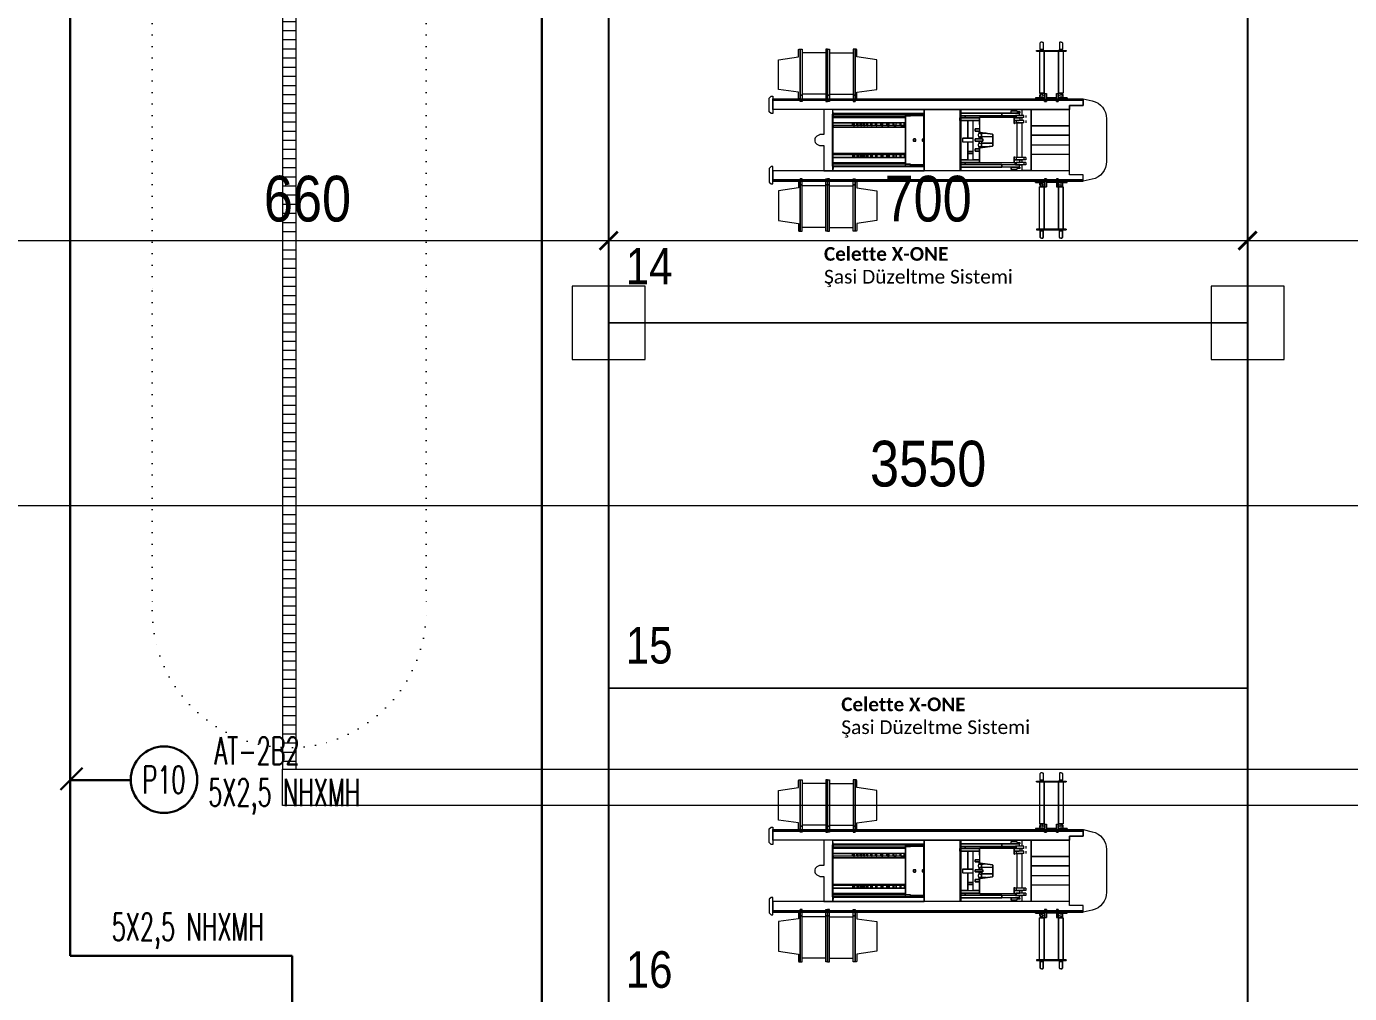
# Model space of a CAD drawing. Header units: metres. Extents: x -13194 to 152406, y -14653 to 29421.
# Drawn here: x 1662 to 3112, y 106 to 1164 of the extents above; entities that cross this region are included whole.
import ezdxf
from ezdxf.enums import TextEntityAlignment as Align

# ---------------------------------------------------------------- set-up
doc = ezdxf.new("R2010")
doc.units = ezdxf.units.M
doc.header["$LTSCALE"] = 100
doc.header["$MEASUREMENT"] = 0
doc.linetypes.add('DOT2', pattern=[0.125, 0, -0.125])
doc.linetypes.add('HIDDEN', pattern=[0.375, 0.25, -0.125])
doc.layers.get('0').update_dxf_attribs({"color": 9, "lineweight": 9})
for name, color, linetype, lineweight in [('01', 9, 'Continuous', 9), ('06D', 9, 'Continuous', 9), ('21', 9, 'Continuous', 9), ('25', 9, 'Continuous', 9), ('32-ekipman', 9, 'Continuous', 9), ('E-KABLO', 7, 'Continuous', 30), ('E-LINYE', 7, 'Continuous', 30), ('E-YAZI', 7, 'Continuous', 30)]:
    doc.layers.add(name, color=color, linetype=linetype, lineweight=lineweight)
doc.styles.add('E-YAZI', font='txttw.shx')
doc.styles.add('MuuM_TEXT-STANDART', font='ARIALN.TTF')
doc.styles.get("Standard").update_dxf_attribs({"font": 'ARIALN.TTF'})
doc.dimstyles.new('MuuM_DIM200', dxfattribs={"dimscale": 20, "dimtxt": 2, "dimasz": 1, "dimexe": 1, "dimexo": 1, "dimgap": 1, "dimtad": 1, "dimdec": 1, "dimrnd": 0.5, "dimdsep": 46, "dimtxsty": 'MuuM_TEXT-STANDART', "dimblk": 'ARCHTICK', "dimcen": 0, "dimdle": 0.15, "dimclrd": 256, "dimclre": 256, "dimclrt": 256, "dimadec": 0, "dimazin": 0, "dimtfac": 5, "dimtdec": 1, "dimtix": 1, "dimtmove": 2, "dimatfit": 3, "dimldrblk": 'DOT', "dimfxl": 3, "dimfxlon": 1, "dimtolj": 1, "dimlwd": -1, "dimlwe": -1, "dimarcsym": 0})

# ---------------------------------------------------------------- blocks, each defined once
blk = doc.blocks.new('p-kolon_80x80')
blk.add_lwpolyline([(-40, -40), (40, -40), (40, 40), (-40, 40)], close=True)
blk = doc.blocks.new('2.bod.sitatik')
at = {"layer": '01'}
for p in [(2300, -7790), (3000, -7790)]:
    blk.add_blockref('p-kolon_80x80', p, dxfattribs=at)
blk = doc.blocks.new('p-işyeri')
at = {"color": 0, "const_width": 2}
blk.add_lwpolyline([(200, 0), (200, 700), (-200, 700), (-200, 0)], close=True, dxfattribs=at)
blk = doc.blocks.new('p-ızgara')
at = {"layer": '06D'}
h = blk.add_hatch(dxfattribs=at)
h.set_pattern_fill('_USER', color=252, scale=10, angle=180, style=0, pattern_type=0)
h.set_pattern_definition([(180, (-7e-12, -8630), (-1e-15, -10), [])])
h.paths.add_polyline_path([(1942.5, -4975), (1942.5, -8278.5), (1957.5, -8278.5), (1957.5, -4975)])
blk.add_lwpolyline([(1942.5, -4975), (1942.5, -8278.5), (1957.5, -8278.5), (1957.5, -4975)], close=True, dxfattribs=at)
blk = doc.blocks.new('A$C599603B5')
at = {"linetype": 'Continuous'}
for p, q in [((1.409, 2.998), (1.409, 3.655)), ((0.079, 3.371), (0.079, 3.336)), ((0.583, 3.356), (0.079, 3.356)), ((0.079, 3.356), (0.651, 3.356)), ((0.079, 3.356), (0.079, 3.336)), ((0.079, 3.356), (0.079, 3.336)), ((0.079, 3.356), (0.583, 3.356)), ((0.079, 3.336), (0.651, 3.336)), ((0.079, 3.336), (0.583, 3.336)), ((0.119, 3.077), (0.119, 3.336)), ((0.119, 3.336), (0.572, 3.336)), ((0.119, 3.077), (0.119, 3.336)), ((0.572, 3.077), (0.572, 3.336)), ((0.572, 3.077), (0.572, 3.336)), ((0.583, 3.336), (0.583, 3.356)), ((0.583, 3.336), (0.583, 3.356)), ((0.583, 3.356), (0.583, 3.336)), ((0.651, 3.356), (0.583, 3.356)), ((0.583, 3.336), (0.651, 3.336)), ((0.638, 3.076), (0.638, 3.336)), ((0.651, 3.336), (0.651, 3.356)), ((0.651, 3.336), (0.651, 3.356)), ((2.069, 3.356), (1.497, 3.356)), ((1.497, 3.336), (1.497, 3.356)), ((1.497, 3.336), (1.497, 3.356)), ((1.497, 3.356), (1.565, 3.356)), ((2.069, 3.336), (1.497, 3.336)), ((1.565, 3.336), (1.497, 3.336)), ((1.51, 3.076), (1.51, 3.336)), ((1.565, 3.356), (2.069, 3.356)), ((1.565, 3.336), (1.565, 3.356)), ((1.565, 3.336), (1.565, 3.356)), ((1.565, 3.356), (1.565, 3.336)), ((2.069, 3.356), (1.565, 3.356)), ((2.069, 3.336), (1.565, 3.336)), ((1.576, 3.077), (1.576, 3.336)), ((2.029, 3.336), (1.576, 3.336)), ((1.576, 3.077), (1.576, 3.336)), ((2.029, 3.077), (2.029, 3.336)), ((2.029, 3.077), (2.029, 3.336)), ((2.069, 3.371), (2.069, 3.336)), ((2.069, 3.356), (2.069, 3.336)), ((2.069, 3.356), (2.069, 3.336)), ((0.079, 3.076), (0.651, 3.076)), ((0.079, 3.056), (0.079, 3.076)), ((0.079, 3.056), (0.079, 3.076)), ((0.079, 3.076), (0.583, 3.076)), ((0.079, 3.056), (0.651, 3.056)), ((0.079, 3.056), (0.079, 3.036)), ((0.079, 3.056), (0.079, 3.036)), ((0.583, 3.056), (0.079, 3.056)), ((0.079, 3.056), (0.651, 3.056)), ((0.583, 3.056), (0.079, 3.056)), ((0.119, 3.077), (0.572, 3.077)), ((0.583, 3.076), (0.583, 3.056)), ((0.583, 3.076), (0.583, 3.056)), ((0.583, 3.056), (0.583, 3.076)), ((0.583, 3.076), (0.651, 3.076)), ((0.583, 3.036), (0.583, 3.056)), ((0.583, 3.036), (0.583, 3.056)), ((0.583, 3.056), (0.583, 3.036)), ((0.651, 3.056), (0.583, 3.056)), ((0.651, 3.056), (0.583, 3.056)), ((0.651, 3.076), (0.651, 3.056)), ((0.651, 3.076), (0.651, 3.056)), ((0.651, 3.036), (0.651, 3.056)), ((0.651, 3.036), (0.651, 3.056)), ((2.069, 3.076), (1.497, 3.076)), ((1.497, 3.076), (1.497, 3.056)), ((1.565, 3.076), (1.497, 3.076)), ((1.497, 3.076), (1.497, 3.056)), ((2.069, 3.056), (1.497, 3.056)), ((1.497, 3.036), (1.497, 3.056)), ((1.497, 3.036), (1.497, 3.056)), ((1.497, 3.056), (1.565, 3.056)), ((2.069, 3.056), (1.497, 3.056)), ((1.497, 3.056), (1.565, 3.056)), ((1.565, 3.076), (1.565, 3.056)), ((2.069, 3.076), (1.565, 3.076)), ((1.565, 3.076), (1.565, 3.056)), ((1.565, 3.056), (1.565, 3.076)), ((1.565, 3.036), (1.565, 3.056)), ((1.565, 3.036), (1.565, 3.056)), ((1.565, 3.056), (2.069, 3.056)), ((1.565, 3.056), (1.565, 3.036)), ((1.565, 3.056), (2.069, 3.056)), ((2.029, 3.077), (1.576, 3.077)), ((2.069, 3.056), (2.069, 3.076)), ((2.069, 3.056), (2.069, 3.076)), ((2.069, 3.056), (2.069, 3.036)), ((2.069, 3.056), (2.069, 3.036)), ((0.079, 3.036), (0.651, 3.036)), ((0.079, 3.036), (0.583, 3.036)), ((0.119, 3.036), (0.572, 3.036)), ((0.119, 3.036), (0.119, 2.777)), ((0.119, 3.036), (0.119, 2.777)), ((0.572, 3.036), (0.572, 2.777)), ((0.572, 3.036), (0.572, 2.777)), ((0.583, 3.036), (0.651, 3.036)), ((0.638, 3.036), (0.638, 2.776)), ((1.359, 3.007), (0.789, 3.007)), ((0.789, 3.006), (0.789, 2.007)), ((0.789, 3.001), (1.359, 3.001)), ((0.789, 2.995), (1.359, 2.995)), ((0.813, 2.995), (0.813, 2.202)), ((0.827, 2.995), (0.827, 2.202)), ((0.884, 2.995), (0.884, 2.772)), ((0.916, 2.772), (0.916, 2.995)), ((0.926, 2.202), (0.926, 2.995)), ((1.216, 2.202), (1.216, 2.995)), ((1.233, 2.772), (1.233, 2.995)), ((1.264, 2.995), (1.264, 2.772)), ((1.321, 2.995), (1.321, 2.202)), ((1.335, 2.995), (1.335, 2.202)), ((1.359, 3.006), (1.359, 2.007)), ((1.409, 2.997), (1.409, 0.405)), ((2.069, 3.036), (1.497, 3.036)), ((1.565, 3.036), (1.497, 3.036)), ((1.51, 3.036), (1.51, 2.776)), ((2.069, 3.036), (1.565, 3.036)), ((2.029, 3.036), (1.576, 3.036)), ((1.576, 3.036), (1.576, 2.777)), ((1.576, 3.036), (1.576, 2.777)), ((2.029, 3.036), (2.029, 2.777)), ((2.029, 3.036), (2.029, 2.777)), ((0.079, 2.742), (0.079, 2.776)), ((0.079, 2.776), (0.651, 2.776)), ((0.079, 2.756), (0.079, 2.776)), ((0.079, 2.756), (0.079, 2.776)), ((0.079, 2.776), (0.583, 2.776)), ((0.583, 2.756), (0.079, 2.756)), ((0.079, 2.756), (0.651, 2.756)), ((0.079, 2.756), (0.583, 2.756)), ((0.119, 2.777), (0.572, 2.777)), ((0.583, 2.776), (0.583, 2.756)), ((0.583, 2.776), (0.583, 2.756)), ((0.583, 2.756), (0.583, 2.776)), ((0.583, 2.776), (0.651, 2.776)), ((0.651, 2.756), (0.583, 2.756)), ((0.651, 2.776), (0.651, 2.756)), ((0.651, 2.776), (0.651, 2.756)), ((0.916, 2.783), (0.884, 2.783)), ((0.884, 2.772), (0.916, 2.772)), ((0.884, 2.761), (0.884, 2.73)), ((0.916, 2.761), (0.884, 2.761)), ((0.916, 2.737), (0.916, 2.761)), ((1.233, 2.783), (1.264, 2.783)), ((1.264, 2.772), (1.233, 2.772)), ((1.233, 2.737), (1.233, 2.761)), ((1.233, 2.761), (1.264, 2.761)), ((1.264, 2.761), (1.264, 2.73)), ((2.069, 2.776), (1.497, 2.776)), ((1.497, 2.776), (1.497, 2.756)), ((1.565, 2.776), (1.497, 2.776)), ((1.497, 2.776), (1.497, 2.756)), ((2.069, 2.756), (1.497, 2.756)), ((1.497, 2.756), (1.565, 2.756)), ((1.565, 2.776), (1.565, 2.756)), ((2.069, 2.776), (1.565, 2.776)), ((1.565, 2.776), (1.565, 2.756)), ((1.565, 2.756), (1.565, 2.776)), ((1.565, 2.756), (2.069, 2.756)), ((2.069, 2.756), (1.565, 2.756)), ((2.029, 2.777), (1.576, 2.777)), ((2.069, 2.742), (2.069, 2.776)), ((2.069, 2.756), (2.069, 2.776)), ((2.069, 2.756), (2.069, 2.776)), ((0.916, 2.737), (0.884, 2.737)), ((0.884, 2.73), (0.907, 2.73)), ((0.884, 2.723), (0.884, 2.692)), ((0.916, 2.723), (0.884, 2.723)), ((0.916, 2.699), (0.884, 2.699)), ((0.884, 2.692), (0.907, 2.692)), ((0.884, 2.685), (0.884, 2.659)), ((0.916, 2.685), (0.884, 2.685)), ((0.916, 2.667), (0.884, 2.667)), ((0.884, 2.659), (0.907, 2.659)), ((0.884, 2.652), (0.884, 2.621)), ((0.916, 2.652), (0.884, 2.652)), ((0.916, 2.629), (0.884, 2.629)), ((0.884, 2.621), (0.907, 2.621)), ((0.884, 2.614), (0.884, 2.577)), ((0.916, 2.614), (0.884, 2.614)), ((0.907, 2.73), (0.907, 2.737)), ((0.907, 2.692), (0.907, 2.699)), ((0.907, 2.659), (0.907, 2.667)), ((0.907, 2.621), (0.907, 2.629)), ((0.916, 2.699), (0.916, 2.723)), ((0.916, 2.667), (0.916, 2.685)), ((0.916, 2.629), (0.916, 2.652)), ((0.916, 2.584), (0.916, 2.614)), ((1.233, 2.737), (1.264, 2.737)), ((1.233, 2.699), (1.233, 2.723)), ((1.233, 2.723), (1.264, 2.723)), ((1.233, 2.699), (1.264, 2.699)), ((1.233, 2.667), (1.233, 2.685)), ((1.233, 2.685), (1.264, 2.685)), ((1.233, 2.667), (1.264, 2.667)), ((1.233, 2.629), (1.233, 2.652)), ((1.233, 2.652), (1.264, 2.652)), ((1.233, 2.629), (1.264, 2.629)), ((1.233, 2.584), (1.233, 2.614)), ((1.233, 2.614), (1.264, 2.614)), ((1.242, 2.73), (1.242, 2.737)), ((1.264, 2.73), (1.242, 2.73)), ((1.242, 2.692), (1.242, 2.699)), ((1.264, 2.692), (1.242, 2.692)), ((1.242, 2.659), (1.242, 2.667)), ((1.264, 2.659), (1.242, 2.659)), ((1.242, 2.621), (1.242, 2.629)), ((1.264, 2.621), (1.242, 2.621)), ((1.264, 2.723), (1.264, 2.692)), ((1.264, 2.685), (1.264, 2.659)), ((1.264, 2.652), (1.264, 2.621)), ((1.264, 2.614), (1.264, 2.577)), ((0.916, 2.584), (0.884, 2.584)), ((0.884, 2.577), (0.907, 2.577)), ((0.884, 2.57), (0.884, 2.525)), ((0.916, 2.57), (0.884, 2.57)), ((0.916, 2.533), (0.884, 2.533)), ((0.884, 2.525), (0.907, 2.525)), ((0.884, 2.518), (0.884, 2.467)), ((0.916, 2.518), (0.884, 2.518)), ((0.916, 2.475), (0.884, 2.475)), ((0.884, 2.467), (0.907, 2.467)), ((0.907, 2.577), (0.907, 2.584)), ((0.907, 2.525), (0.907, 2.533)), ((0.907, 2.467), (0.907, 2.475)), ((0.916, 2.533), (0.916, 2.57)), ((0.916, 2.475), (0.916, 2.518)), ((1.233, 2.584), (1.264, 2.584)), ((1.233, 2.533), (1.233, 2.57)), ((1.233, 2.57), (1.264, 2.57)), ((1.233, 2.533), (1.264, 2.533)), ((1.233, 2.475), (1.233, 2.518)), ((1.233, 2.518), (1.264, 2.518)), ((1.233, 2.475), (1.264, 2.475)), ((1.242, 2.577), (1.242, 2.584)), ((1.264, 2.577), (1.242, 2.577)), ((1.242, 2.525), (1.242, 2.533)), ((1.264, 2.525), (1.242, 2.525)), ((1.242, 2.467), (1.242, 2.475)), ((1.264, 2.467), (1.242, 2.467)), ((1.264, 2.57), (1.264, 2.525)), ((1.264, 2.518), (1.264, 2.467)), ((0.884, 2.45), (0.884, 2.399)), ((0.916, 2.45), (0.884, 2.45)), ((0.916, 2.407), (0.884, 2.407)), ((0.884, 2.399), (0.907, 2.399)), ((0.884, 2.382), (0.884, 2.331)), ((0.916, 2.382), (0.884, 2.382)), ((0.916, 2.339), (0.884, 2.339)), ((0.884, 2.331), (0.907, 2.331)), ((0.907, 2.399), (0.907, 2.407)), ((0.907, 2.331), (0.907, 2.339)), ((0.916, 2.407), (0.916, 2.45)), ((0.916, 2.339), (0.916, 2.382)), ((1.233, 2.407), (1.233, 2.45)), ((1.233, 2.45), (1.264, 2.45)), ((1.233, 2.407), (1.264, 2.407)), ((1.233, 2.339), (1.233, 2.382)), ((1.233, 2.382), (1.264, 2.382)), ((1.233, 2.339), (1.264, 2.339)), ((1.242, 2.399), (1.242, 2.407)), ((1.264, 2.399), (1.242, 2.399)), ((1.242, 2.331), (1.242, 2.339)), ((1.264, 2.331), (1.242, 2.331)), ((1.264, 2.45), (1.264, 2.399)), ((1.264, 2.382), (1.264, 2.331)), ((0.809, 2.206), (0.789, 2.206)), ((0.809, 2.157), (0.809, 2.206)), ((1.338, 2.202), (0.81, 2.202)), ((0.81, 2.15), (0.81, 2.202)), ((0.884, 2.304), (0.884, 2.253)), ((0.916, 2.304), (0.884, 2.304)), ((0.916, 2.261), (0.884, 2.261)), ((0.884, 2.253), (0.907, 2.253)), ((0.884, 2.216), (0.884, 2.202)), ((0.916, 2.216), (0.884, 2.216)), ((0.907, 2.253), (0.907, 2.261)), ((0.916, 2.261), (0.916, 2.304)), ((0.916, 2.202), (0.916, 2.216)), ((1.233, 2.261), (1.233, 2.304)), ((1.233, 2.304), (1.264, 2.304)), ((1.233, 2.261), (1.264, 2.261)), ((1.233, 2.202), (1.233, 2.216)), ((1.233, 2.216), (1.264, 2.216)), ((1.242, 2.253), (1.242, 2.261)), ((1.264, 2.253), (1.242, 2.253)), ((1.264, 2.304), (1.264, 2.253)), ((1.264, 2.216), (1.264, 2.202)), ((1.338, 2.15), (1.338, 2.202)), ((1.339, 2.157), (1.339, 2.206)), ((1.359, 2.206), (1.339, 2.206)), ((0.805, 2.156), (0.806, 2.156)), ((0.805, 2.007), (0.805, 2.156)), ((0.805, 2.148), (0.806, 2.148)), ((1.061, 2.112), (1.061, 2.096)), ((1.061, 2.104), (1.062, 2.101)), ((1.062, 2.101), (1.064, 2.098)), ((1.084, 2.098), (1.086, 2.101)), ((1.087, 2.112), (1.086, 2.114)), ((1.087, 2.096), (1.087, 2.112)), ((1.343, 2.156), (1.342, 2.156)), ((1.343, 2.148), (1.342, 2.148)), ((1.343, 2.007), (1.343, 2.156)), ((0.739, 1.999), (1.409, 1.999)), ((0.739, 1.999), (1.409, 1.999)), ((1.409, 1.998), (0.739, 1.998)), ((1.061, 2.012), (1.061, 2.007)), ((1.087, 2.012), (1.086, 2.015)), ((1.087, 2.007), (1.087, 2.012)), ((1.409, 1.607), (0.739, 1.607)), ((1.409, 1.598), (0.739, 1.598)), ((0.739, 1.598), (1.409, 1.598)), ((0.739, 1.598), (0.779, 1.598)), ((0.779, 0.956), (0.779, 1.607)), ((0.809, 1.607), (0.809, 0.999)), ((0.829, 1.607), (0.829, 1.391)), ((0.859, 1.607), (0.859, 1.391)), ((1.289, 1.607), (1.289, 1.391)), ((1.319, 1.607), (1.319, 1.391)), ((1.339, 0.999), (1.339, 1.607)), ((1.369, 0.956), (1.369, 1.607)), ((1.369, 1.598), (1.409, 1.598)), ((0.809, 1.551), (0.829, 1.551)), ((0.859, 1.521), (1.054, 1.521)), ((0.859, 1.461), (1.289, 1.461)), ((0.926, 1.461), (0.926, 1.521)), ((0.948, 1.521), (0.948, 1.461)), ((1.054, 1.575), (1.054, 1.461)), ((1.088, 1.58), (1.06, 1.58)), ((1.094, 1.575), (1.094, 1.461)), ((1.094, 1.521), (1.289, 1.521)), ((1.319, 1.551), (1.339, 1.551)), ((0.824, 0.999), (0.824, 1.387)), ((0.828, 1.391), (0.829, 1.391)), ((0.981, 1.391), (0.829, 1.391)), ((0.978, 1.438), (0.953, 1.438)), ((0.953, 1.438), (0.953, 1.391)), ((0.978, 1.438), (0.978, 1.391)), ((0.999, 1.397), (0.978, 1.397)), ((0.978, 1.391), (0.978, 1.397)), ((0.978, 1.394), (0.978, 1.394)), ((1.009, 1.251), (0.991, 1.385)), ((0.999, 1.367), (0.993, 1.367)), ((0.999, 1.367), (0.999, 1.397)), ((1.001, 1.394), (0.999, 1.394)), ((1, 1.384), (1, 1.389)), ((1, 1.32), (1, 1.369)), ((1.04, 1.394), (1.039, 1.394)), ((1.04, 1.397), (1.061, 1.397)), ((1.04, 1.397), (1.04, 1.367)), ((1.04, 1.246), (1.04, 1.369)), ((1.04, 1.367), (1.061, 1.367)), ((1.061, 1.397), (1.061, 1.367)), ((1.062, 1.394), (1.061, 1.394)), ((1.062, 1.369), (1.061, 1.369)), ((1.062, 1.438), (1.062, 1.357)), ((1.062, 1.438), (1.087, 1.438)), ((1.062, 1.357), (1.087, 1.357)), ((1.087, 1.438), (1.087, 1.357)), ((1.108, 1.397), (1.087, 1.397)), ((1.087, 1.367), (1.087, 1.397)), ((1.087, 1.394), (1.087, 1.394)), ((1.087, 1.369), (1.087, 1.369)), ((1.108, 1.367), (1.087, 1.367)), ((1.108, 1.367), (1.108, 1.397)), ((1.11, 1.394), (1.108, 1.394)), ((1.109, 1.384), (1.109, 1.389)), ((1.109, 1.246), (1.109, 1.369)), ((1.158, 1.385), (1.139, 1.251)), ((1.149, 1.394), (1.148, 1.394)), ((1.149, 1.397), (1.17, 1.397)), ((1.149, 1.397), (1.149, 1.367)), ((1.149, 1.32), (1.149, 1.369)), ((1.149, 1.367), (1.155, 1.367)), ((1.319, 1.391), (1.168, 1.391)), ((1.17, 1.397), (1.17, 1.391)), ((1.171, 1.394), (1.17, 1.394)), ((1.171, 1.438), (1.196, 1.438)), ((1.171, 1.438), (1.171, 1.391)), ((1.196, 1.438), (1.196, 1.391)), ((1.324, 0.999), (1.324, 1.387)), ((1.129, 1.246), (1.019, 1.246)), ((0.778, 1.044), (0.753, 1.044)), ((0.753, 0.985), (0.753, 1.044)), ((0.778, 0.952), (0.778, 1.044)), ((0.809, 1.147), (0.779, 1.147)), ((1.339, 1.147), (1.369, 1.147)), ((1.37, 1.044), (1.395, 1.044)), ((1.37, 0.952), (1.37, 1.044)), ((1.395, 0.985), (1.395, 1.044)), ((0.803, 0.928), (0.74, 0.928)), ((0.74, 0.828), (0.74, 0.928)), ((0.803, 0.928), (0.74, 0.928)), ((0.803, 0.886), (0.803, 0.99)), ((0.828, 0.99), (0.803, 0.99)), ((0.828, 0.99), (0.803, 0.99)), ((0.803, 0.99), (0.803, 0.928)), ((0.828, 0.908), (0.803, 0.908)), ((0.828, 0.886), (0.803, 0.886)), ((0.828, 0.886), (0.828, 0.99)), ((0.828, 0.928), (0.828, 0.99)), ((0.86, 0.928), (0.828, 0.928)), ((0.86, 0.928), (0.828, 0.928)), ((0.829, 1.012), (0.889, 1.012)), ((0.829, 1.012), (0.829, 0.956)), ((0.859, 1.012), (0.859, 0.956)), ((0.885, 0.99), (0.86, 0.99)), ((0.86, 0.886), (0.86, 0.99)), ((0.885, 0.99), (0.86, 0.99)), ((0.86, 0.99), (0.86, 0.928)), ((0.885, 0.908), (0.86, 0.908)), ((0.885, 0.886), (0.86, 0.886)), ((0.885, 0.886), (0.885, 0.99)), ((0.885, 0.928), (0.885, 0.99)), ((1.263, 0.928), (0.885, 0.928)), ((1.263, 0.928), (0.885, 0.928)), ((0.892, 1.01), (0.891, 1.009)), ((0.892, 1.01), (0.892, 1.01)), ((1.257, 1.009), (1.256, 1.01)), ((1.256, 1.01), (1.256, 1.01)), ((1.259, 1.012), (1.319, 1.012)), ((1.288, 0.99), (1.263, 0.99)), ((1.263, 0.908), (1.263, 0.99)), ((1.288, 0.99), (1.263, 0.99)), ((1.263, 0.99), (1.263, 0.928)), ((1.263, 0.908), (1.288, 0.908)), ((1.288, 0.886), (1.263, 0.886)), ((1.288, 0.908), (1.288, 0.99)), ((1.288, 0.928), (1.288, 0.99)), ((1.32, 0.928), (1.288, 0.928)), ((1.32, 0.928), (1.288, 0.928)), ((1.289, 1.011), (1.289, 0.956)), ((1.32, 1.012), (1.319, 1.012)), ((1.319, 1.011), (1.319, 0.956)), ((1.345, 0.99), (1.32, 0.99)), ((1.32, 0.908), (1.32, 0.99)), ((1.345, 0.99), (1.32, 0.99)), ((1.32, 0.99), (1.32, 0.928)), ((1.32, 0.908), (1.345, 0.908)), ((1.345, 0.886), (1.32, 0.886)), ((1.345, 0.908), (1.345, 0.99)), ((1.345, 0.928), (1.345, 0.99)), ((1.408, 0.928), (1.345, 0.928)), ((1.408, 0.928), (1.345, 0.928)), ((1.408, 0.828), (1.408, 0.928)), ((0.08, 0.726), (0.007, 0.726)), ((0.007, 0.726), (0.08, 0.726)), ((0.08, 0.694), (0.08, 0.726)), ((0.08, 0.726), (0.08, 0.725)), ((0.08, 0.725), (0.091, 0.725)), ((0.08, 0.725), (0.08, 0.695)), ((0.091, 0.725), (0.08, 0.725)), ((0.08, 0.725), (0.08, 0.695)), ((0.101, 0.768), (0.091, 0.768)), ((0.091, 0.768), (0.091, 0.442)), ((0.101, 0.768), (0.091, 0.768)), ((0.091, 0.768), (0.091, 0.442)), ((0.091, 0.695), (0.091, 0.725)), ((0.101, 0.768), (0.101, 0.442)), ((0.101, 0.442), (0.101, 0.768)), ((0.101, 0.735), (0.561, 0.735)), ((0.101, 0.685), (0.101, 0.735)), ((0.101, 0.735), (0.561, 0.735)), ((0.101, 0.735), (0.561, 0.735)), ((0.101, 0.685), (0.101, 0.735)), ((0.561, 0.71), (0.561, 0.735)), ((0.561, 0.735), (0.561, 0.685)), ((0.561, 0.735), (0.561, 0.685)), ((0.584, 0.731), (0.612, 0.731)), ((0.612, 0.731), (0.584, 0.731)), ((0.612, 0.78), (0.622, 0.78)), ((0.612, 0.78), (0.612, 0.68)), ((0.612, 0.68), (0.612, 0.78)), ((0.612, 0.78), (0.622, 0.78)), ((0.612, 0.68), (0.612, 0.731)), ((0.622, 0.68), (0.622, 0.78)), ((0.622, 0.78), (0.622, 0.68)), ((1.408, 0.828), (0.74, 0.828)), ((0.74, 0.828), (0.918, 0.827)), ((0.918, 0.827), (1.018, 0.827)), ((0.918, 0.405), (0.918, 0.827)), ((0.918, 0.405), (0.918, 0.827)), ((1.018, 0.405), (1.018, 0.827)), ((1.018, 0.405), (1.018, 0.827)), ((1.018, 0.827), (1.13, 0.827)), ((1.13, 0.827), (1.23, 0.827)), ((1.13, 0.827), (1.13, 0.405)), ((1.13, 0.405), (1.13, 0.827)), ((1.23, 0.405), (1.23, 0.828)), ((1.23, 0.828), (1.408, 0.828)), ((1.23, 0.827), (1.23, 0.405)), ((1.536, 0.78), (1.526, 0.78)), ((1.526, 0.68), (1.526, 0.78)), ((1.536, 0.78), (1.536, 0.68)), ((1.564, 0.731), (1.536, 0.731)), ((2.047, 0.735), (1.587, 0.735)), ((1.587, 0.71), (1.587, 0.735)), ((2.047, 0.768), (2.057, 0.768)), ((2.047, 0.768), (2.047, 0.442)), ((2.057, 0.768), (2.057, 0.442)), ((2.068, 0.725), (2.057, 0.725)), ((0, 0.713), (0.002, 0.722)), ((0, 0.713), (0.002, 0.722)), ((0, 0.707), (0.002, 0.698)), ((0.002, 0.698), (0, 0.707)), ((0.007, 0.694), (0.08, 0.694)), ((0.08, 0.694), (0.007, 0.694)), ((0.08, 0.695), (0.091, 0.695)), ((0.08, 0.695), (0.08, 0.694)), ((0.08, 0.695), (0.091, 0.695)), ((0.101, 0.685), (0.561, 0.685)), ((0.561, 0.685), (0.101, 0.685)), ((0.561, 0.685), (0.101, 0.685)), ((0.561, 0.68), (0.561, 0.708)), ((0.561, 0.708), (0.561, 0.68)), ((0.561, 0.68), (0.561, 0.68)), ((0.561, 0.68), (0.562, 0.68)), ((0.561, 0.68), (0.612, 0.68)), ((0.652, 0.68), (0.562, 0.68)), ((0.562, 0.68), (0.562, 0.66)), ((0.652, 0.68), (0.562, 0.68)), ((0.562, 0.68), (0.562, 0.66)), ((0.652, 0.66), (0.562, 0.66)), ((0.562, 0.66), (0.652, 0.66)), ((0.622, 0.68), (0.612, 0.68)), ((0.612, 0.55), (0.612, 0.66)), ((0.612, 0.55), (0.612, 0.66)), ((0.612, 0.66), (0.622, 0.66)), ((0.622, 0.55), (0.622, 0.66)), ((0.622, 0.66), (0.622, 0.55)), ((0.622, 0.66), (0.622, 0.55)), ((0.652, 0.68), (0.652, 0.66)), ((0.652, 0.66), (0.652, 0.68)), ((1.496, 0.68), (1.586, 0.68)), ((1.496, 0.68), (1.496, 0.66)), ((1.496, 0.66), (1.586, 0.66)), ((1.526, 0.55), (1.526, 0.66)), ((1.526, 0.66), (1.526, 0.55)), ((1.536, 0.55), (1.536, 0.66)), ((1.586, 0.68), (1.586, 0.66)), ((1.587, 0.68), (1.586, 0.68)), ((1.587, 0.68), (1.587, 0.708)), ((2.047, 0.685), (1.587, 0.685)), ((1.587, 0.68), (1.587, 0.68)), ((2.068, 0.695), (2.057, 0.695)), ((2.148, 0.713), (2.146, 0.722)), ((2.148, 0.707), (2.146, 0.698)), ((0, 0.503), (0.002, 0.512)), ((0, 0.503), (0.002, 0.512)), ((0, 0.497), (0.002, 0.488)), ((0.002, 0.488), (0, 0.497)), ((0.007, 0.516), (0.08, 0.516)), ((0.007, 0.516), (0.08, 0.516)), ((0.007, 0.484), (0.08, 0.484)), ((0.08, 0.484), (0.007, 0.484)), ((0.08, 0.484), (0.08, 0.516)), ((0.08, 0.516), (0.08, 0.515)), ((0.08, 0.515), (0.091, 0.515)), ((0.08, 0.515), (0.08, 0.485)), ((0.091, 0.515), (0.08, 0.515)), ((0.08, 0.515), (0.08, 0.485)), ((0.08, 0.485), (0.091, 0.485)), ((0.08, 0.485), (0.08, 0.484)), ((0.08, 0.485), (0.091, 0.485)), ((0.091, 0.485), (0.091, 0.515)), ((0.101, 0.442), (0.091, 0.442)), ((0.091, 0.442), (0.101, 0.442)), ((0.101, 0.525), (0.561, 0.525)), ((0.561, 0.525), (0.101, 0.525)), ((0.101, 0.525), (0.101, 0.475)), ((0.101, 0.525), (0.561, 0.525)), ((0.101, 0.475), (0.101, 0.525)), ((0.101, 0.475), (0.561, 0.475)), ((0.101, 0.475), (0.561, 0.475)), ((0.561, 0.475), (0.101, 0.475)), ((0.561, 0.53), (0.561, 0.502)), ((0.561, 0.53), (0.562, 0.53)), ((0.612, 0.53), (0.561, 0.53)), ((0.561, 0.53), (0.561, 0.502)), ((0.561, 0.475), (0.561, 0.525)), ((0.561, 0.525), (0.561, 0.475)), ((0.561, 0.475), (0.561, 0.5)), ((0.652, 0.55), (0.562, 0.55)), ((0.562, 0.55), (0.562, 0.53)), ((0.652, 0.55), (0.562, 0.55)), ((0.562, 0.55), (0.562, 0.53)), ((0.652, 0.53), (0.562, 0.53)), ((0.562, 0.53), (0.652, 0.53)), ((0.584, 0.479), (0.612, 0.479)), ((0.584, 0.479), (0.612, 0.479)), ((0.622, 0.55), (0.612, 0.55)), ((0.612, 0.43), (0.612, 0.53)), ((0.622, 0.53), (0.612, 0.53)), ((0.612, 0.53), (0.612, 0.43)), ((0.612, 0.479), (0.612, 0.53)), ((0.652, 0.55), (0.622, 0.55)), ((0.622, 0.43), (0.622, 0.53)), ((0.622, 0.43), (0.622, 0.53)), ((0.652, 0.55), (0.652, 0.53)), ((0.652, 0.53), (0.652, 0.55)), ((1.496, 0.55), (1.586, 0.55)), ((1.496, 0.55), (1.496, 0.53)), ((1.496, 0.55), (1.526, 0.55)), ((1.496, 0.53), (1.586, 0.53)), ((1.526, 0.43), (1.526, 0.53)), ((1.536, 0.43), (1.536, 0.53)), ((1.564, 0.479), (1.536, 0.479)), ((1.586, 0.55), (1.586, 0.53)), ((1.587, 0.53), (1.586, 0.53)), ((1.587, 0.53), (1.587, 0.502)), ((2.047, 0.525), (1.587, 0.525)), ((1.587, 0.475), (1.587, 0.5)), ((2.047, 0.475), (1.587, 0.475)), ((2.047, 0.442), (2.057, 0.442)), ((2.068, 0.515), (2.057, 0.515)), ((2.068, 0.485), (2.057, 0.485)), ((2.141, 0.516), (2.068, 0.516)), ((2.148, 0.503), (2.146, 0.512)), ((2.148, 0.497), (2.146, 0.488)), ((0.612, 0.43), (0.622, 0.43)), ((0.612, 0.43), (0.622, 0.43)), ((1.536, 0.43), (1.526, 0.43))]:
    blk.add_line(p, q, dxfattribs=at)
for points in [[(0.594, 3.655), (0.784, 3.655), (0.784, 3.675), (0.764, 3.695), (0.614, 3.695), (0.594, 3.675)], [(0.623, 3.655), (0.623, 0.255), (0.638, 0.255), (0.638, 3.655)], [(0.638, 3.655), (0.638, 0.255), (0.693, 0.255), (0.693, 0.405), (0.739, 0.405), (0.739, 3.655)], [(1.554, 3.655), (1.364, 3.655), (1.364, 3.675), (1.384, 3.695), (1.534, 3.695), (1.554, 3.675)], [(1.51, 3.655), (1.51, 0.255), (1.455, 0.255), (1.455, 0.405), (1.409, 0.405), (1.409, 3.655)], [(0.781, 2.997), (0.739, 2.998), (0.739, 1.999), (0.781, 1.999)], [(0.789, 2.007), (0.789, 2.995), (0.813, 2.995), (0.81, 2.202), (0.809, 2.157), (0.805, 2.156), (0.805, 2.007)], [(0.827, 2.202), (0.813, 2.202), (0.813, 2.995), (0.827, 2.995)], [(0.884, 2.202), (0.827, 2.202), (0.827, 2.995), (0.884, 2.995)], [(0.884, 2.995), (0.916, 2.995), (0.916, 2.783), (0.884, 2.783)], [(0.926, 2.202), (0.916, 2.202), (0.916, 2.995), (0.926, 2.995)], [(1.216, 2.202), (1.233, 2.202), (1.233, 2.995), (1.216, 2.995)], [(1.233, 2.995), (1.264, 2.995), (1.264, 2.783), (1.233, 2.783)], [(1.321, 2.202), (1.264, 2.202), (1.264, 2.995), (1.321, 2.995)], [(1.321, 2.202), (1.335, 2.202), (1.335, 2.995), (1.321, 2.995)], [(1.359, 2.007), (1.359, 2.995), (1.335, 2.995), (1.335, 2.202), (1.339, 2.202), (1.339, 2.157), (1.343, 2.156), (1.343, 2.007)], [(1.367, 2.997), (1.409, 2.998), (1.409, 1.999), (1.367, 1.999)], [(0.884, 2.772), (0.916, 2.772), (0.916, 2.783), (0.884, 2.783)], [(0.916, 2.761), (0.884, 2.761), (0.884, 2.771), (0.916, 2.771)], [(0.884, 2.761), (0.916, 2.761), (0.916, 2.737), (0.884, 2.737)], [(1.264, 2.772), (1.233, 2.772), (1.233, 2.783), (1.264, 2.783)], [(1.233, 2.761), (1.264, 2.761), (1.264, 2.771), (1.233, 2.771)], [(1.233, 2.761), (1.264, 2.761), (1.264, 2.737), (1.233, 2.737)], [(0.884, 2.73), (0.907, 2.73), (0.907, 2.737), (0.884, 2.737)], [(0.916, 2.723), (0.884, 2.723), (0.884, 2.73), (0.916, 2.73)], [(0.884, 2.723), (0.916, 2.723), (0.916, 2.699), (0.884, 2.699)], [(0.907, 2.692), (0.884, 2.692), (0.884, 2.699), (0.907, 2.699)], [(0.916, 2.685), (0.884, 2.685), (0.884, 2.692), (0.916, 2.692)], [(0.884, 2.685), (0.916, 2.685), (0.916, 2.667), (0.884, 2.667)], [(0.907, 2.659), (0.884, 2.659), (0.884, 2.667), (0.907, 2.667)], [(0.916, 2.652), (0.884, 2.652), (0.884, 2.659), (0.916, 2.659)], [(0.884, 2.652), (0.916, 2.652), (0.916, 2.629), (0.884, 2.629)], [(0.907, 2.621), (0.884, 2.621), (0.884, 2.629), (0.907, 2.629)], [(0.916, 2.614), (0.884, 2.614), (0.884, 2.621), (0.916, 2.621)], [(0.884, 2.614), (0.916, 2.614), (0.916, 2.584), (0.884, 2.584)], [(1.233, 2.723), (1.264, 2.723), (1.264, 2.73), (1.233, 2.73)], [(1.233, 2.723), (1.264, 2.723), (1.264, 2.699), (1.233, 2.699)], [(1.233, 2.685), (1.264, 2.685), (1.264, 2.692), (1.233, 2.692)], [(1.233, 2.685), (1.264, 2.685), (1.264, 2.667), (1.233, 2.667)], [(1.233, 2.652), (1.264, 2.652), (1.264, 2.659), (1.233, 2.659)], [(1.233, 2.652), (1.264, 2.652), (1.264, 2.629), (1.233, 2.629)], [(1.233, 2.614), (1.264, 2.614), (1.264, 2.621), (1.233, 2.621)], [(1.233, 2.614), (1.264, 2.614), (1.264, 2.584), (1.233, 2.584)], [(1.264, 2.73), (1.242, 2.73), (1.242, 2.737), (1.264, 2.737)], [(1.264, 2.692), (1.242, 2.692), (1.242, 2.699), (1.264, 2.699)], [(1.264, 2.659), (1.242, 2.659), (1.242, 2.667), (1.264, 2.667)], [(1.264, 2.621), (1.242, 2.621), (1.242, 2.629), (1.264, 2.629)], [(0.907, 2.577), (0.884, 2.577), (0.884, 2.584), (0.907, 2.584)], [(0.916, 2.57), (0.884, 2.57), (0.884, 2.577), (0.916, 2.577)], [(0.884, 2.57), (0.916, 2.57), (0.916, 2.533), (0.884, 2.533)], [(0.884, 2.525), (0.907, 2.525), (0.907, 2.533), (0.884, 2.533)], [(0.916, 2.518), (0.884, 2.518), (0.884, 2.525), (0.916, 2.525)], [(0.884, 2.518), (0.916, 2.518), (0.916, 2.475), (0.884, 2.475)], [(0.884, 2.467), (0.907, 2.467), (0.907, 2.475), (0.884, 2.475)], [(0.916, 2.45), (0.884, 2.45), (0.884, 2.467), (0.916, 2.467)], [(1.233, 2.57), (1.264, 2.57), (1.264, 2.577), (1.233, 2.577)], [(1.233, 2.57), (1.264, 2.57), (1.264, 2.533), (1.233, 2.533)], [(1.233, 2.518), (1.264, 2.518), (1.264, 2.525), (1.233, 2.525)], [(1.233, 2.518), (1.264, 2.518), (1.264, 2.475), (1.233, 2.475)], [(1.233, 2.45), (1.264, 2.45), (1.264, 2.467), (1.233, 2.467)], [(1.264, 2.577), (1.242, 2.577), (1.242, 2.584), (1.264, 2.584)], [(1.264, 2.533), (1.242, 2.533), (1.242, 2.525), (1.264, 2.525)], [(1.264, 2.467), (1.242, 2.467), (1.242, 2.475), (1.264, 2.475)], [(0.884, 2.45), (0.916, 2.45), (0.916, 2.407), (0.884, 2.407)], [(0.907, 2.399), (0.884, 2.399), (0.884, 2.407), (0.907, 2.407)], [(0.916, 2.382), (0.884, 2.382), (0.884, 2.399), (0.916, 2.399)], [(0.884, 2.382), (0.916, 2.382), (0.916, 2.339), (0.884, 2.339)], [(0.907, 2.331), (0.884, 2.331), (0.884, 2.339), (0.907, 2.339)], [(0.916, 2.304), (0.884, 2.304), (0.884, 2.331), (0.916, 2.331)], [(1.233, 2.45), (1.264, 2.45), (1.264, 2.407), (1.233, 2.407)], [(1.233, 2.382), (1.264, 2.382), (1.264, 2.399), (1.233, 2.399)], [(1.233, 2.382), (1.264, 2.382), (1.264, 2.339), (1.233, 2.339)], [(1.233, 2.304), (1.264, 2.304), (1.264, 2.331), (1.233, 2.331)], [(1.242, 2.399), (1.264, 2.399), (1.264, 2.407), (1.242, 2.407)], [(1.264, 2.331), (1.242, 2.331), (1.242, 2.339), (1.264, 2.339)], [(1.343, 2.007), (0.805, 2.007), (0.805, 2.15), (0.81, 2.15), (0.81, 2.202), (1.338, 2.202), (1.339, 2.157), (1.343, 2.148)], [(0.884, 2.304), (0.916, 2.304), (0.916, 2.261), (0.884, 2.261)], [(0.907, 2.253), (0.884, 2.253), (0.884, 2.261), (0.907, 2.261)], [(0.916, 2.216), (0.884, 2.216), (0.884, 2.253), (0.916, 2.253)], [(0.916, 2.216), (0.884, 2.216), (0.884, 2.202), (0.916, 2.202)], [(1.233, 2.304), (1.264, 2.304), (1.264, 2.261), (1.233, 2.261)], [(1.233, 2.216), (1.264, 2.216), (1.264, 2.253), (1.233, 2.253)], [(1.264, 2.216), (1.233, 2.216), (1.233, 2.202), (1.264, 2.202)], [(1.242, 2.253), (1.264, 2.253), (1.264, 2.261), (1.242, 2.261)], [(0.779, 1.147), (0.809, 1.147), (0.809, 1.598), (0.779, 1.598)], [(0.809, 1.598), (0.829, 1.598), (0.829, 1.551), (0.809, 1.551)], [(0.859, 1.391), (0.829, 1.391), (0.829, 1.598), (0.859, 1.598)], [(0.859, 1.521), (0.859, 1.598), (1.289, 1.598), (1.289, 1.521), (1.094, 1.521), (1.094, 1.575), (1.093, 1.578), (1.088, 1.58), (1.06, 1.58), (1.057, 1.579), (1.054, 1.575), (1.054, 1.521)], [(1.319, 1.391), (1.289, 1.391), (1.289, 1.607), (1.319, 1.607)], [(1.339, 1.551), (1.319, 1.551), (1.319, 1.598), (1.339, 1.598)], [(1.339, 1.598), (1.369, 1.598), (1.369, 1.147), (1.339, 1.147)], [(0.829, 1.551), (0.809, 1.551), (0.809, 0.999), (0.824, 0.999), (0.824, 1.387), (0.828, 1.391)], [(1.289, 1.461), (1.289, 1.391), (1.196, 1.391), (1.196, 1.438), (1.171, 1.438), (1.17, 1.397), (1.149, 1.397), (1.143, 1.402), (1.139, 1.405), (1.134, 1.407), (1.124, 1.407), (1.119, 1.405), (1.115, 1.402), (1.108, 1.397), (1.087, 1.397), (1.087, 1.438), (1.062, 1.438), (1.061, 1.397), (1.04, 1.397), (1.037, 1.398), (1.03, 1.405), (1.025, 1.407), (1.02, 1.407), (1.01, 1.405), (1.002, 1.398), (0.999, 1.397), (0.978, 1.397), (0.978, 1.438), (0.953, 1.438), (0.953, 1.391), (0.859, 1.391), (0.859, 1.461)], [(0.926, 1.461), (0.948, 1.461), (0.948, 1.521), (0.926, 1.521)], [(1.094, 1.575), (1.088, 1.58), (1.057, 1.579), (1.054, 1.575), (1.054, 1.461), (1.094, 1.461)], [(1.319, 1.551), (1.339, 1.551), (1.339, 0.999), (1.324, 0.999), (1.324, 1.387), (1.319, 1.391)], [(1.263, 0.982), (1.257, 0.983), (0.885, 0.983), (0.886, 1.004), (0.892, 1.01), (0.892, 1.01), (0.889, 1.012), (0.826, 1.012), (0.824, 1.387), (0.825, 1.389), (0.828, 1.391), (0.978, 1.391), (0.984, 1.39), (0.991, 1.385), (1.009, 1.251), (1.012, 1.247), (1.019, 1.246), (1.129, 1.246), (1.136, 1.247), (1.139, 1.251), (1.158, 1.385), (1.161, 1.389), (1.164, 1.39), (1.319, 1.391), (1.324, 1.387), (1.324, 1.009), (1.323, 1.011), (1.319, 1.012), (1.289, 1.012), (1.258, 1.012), (1.256, 1.012), (1.256, 1.01), (1.262, 1.004)], [(0.953, 1.438), (0.978, 1.438), (0.978, 1.391), (0.953, 1.391)], [(0.999, 1.367), (0.993, 1.368), (0.991, 1.385), (0.989, 1.388), (0.987, 1.389), (0.984, 1.39), (0.978, 1.391), (0.978, 1.397), (0.999, 1.397)], [(1.019, 1.246), (1.012, 1.247), (1.009, 1.251), (0.999, 1.325), (1, 1.384), (1.006, 1.375), (1.01, 1.372), (1.02, 1.37), (1.025, 1.371), (1.03, 1.372), (1.034, 1.375), (1.037, 1.379), (1.04, 1.389), (1.04, 1.246)], [(1.061, 1.397), (1.04, 1.397), (1.04, 1.367), (1.061, 1.367)], [(1.062, 1.438), (1.087, 1.438), (1.087, 1.357), (1.062, 1.357)], [(1.108, 1.367), (1.087, 1.367), (1.087, 1.397), (1.108, 1.397)], [(1.109, 1.246), (1.108, 1.382), (1.115, 1.375), (1.119, 1.372), (1.124, 1.371), (1.129, 1.37), (1.139, 1.372), (1.143, 1.375), (1.149, 1.382), (1.149, 1.367), (1.149, 1.353), (1.15, 1.327), (1.139, 1.251), (1.136, 1.247), (1.129, 1.246)], [(1.155, 1.367), (1.149, 1.367), (1.149, 1.397), (1.17, 1.397), (1.17, 1.391), (1.167, 1.39), (1.164, 1.39), (1.161, 1.389), (1.158, 1.385)], [(1.171, 1.438), (1.196, 1.438), (1.196, 1.391), (1.171, 1.391)], [(0.778, 0.952), (0.763, 0.952), (0.763, 0.985), (0.753, 0.985), (0.753, 1.044), (0.778, 1.044)], [(0.779, 1.147), (0.809, 1.147), (0.809, 0.999), (0.803, 0.999), (0.803, 0.956), (0.778, 0.956)], [(1.369, 0.956), (1.345, 0.956), (1.345, 0.999), (1.339, 0.999), (1.339, 1.147), (1.369, 1.147)], [(1.386, 0.952), (1.37, 0.952), (1.37, 1.044), (1.395, 1.044), (1.395, 0.985), (1.386, 0.985)], [(0.859, 1.012), (0.828, 1.012), (0.828, 0.952), (0.859, 0.952)], [(1.289, 1.012), (1.32, 1.012), (1.32, 0.952), (1.289, 0.952)], [(1.526, 0.78), (1.526, 0.68), (1.536, 0.68), (1.536, 0.78)], [(2.047, 0.685), (2.047, 0.735), (1.587, 0.735), (1.587, 0.685)], [(2.047, 0.442), (2.047, 0.768), (2.057, 0.768), (2.057, 0.442)], [(2.057, 0.695), (2.057, 0.725), (2.068, 0.725), (2.068, 0.695)], [(1.496, 0.66), (1.496, 0.68), (1.586, 0.68), (1.586, 0.66)], [(1.536, 0.55), (1.536, 0.66), (1.526, 0.66), (1.526, 0.55)], [(1.496, 0.53), (1.496, 0.55), (1.586, 0.55), (1.586, 0.53)], [(1.587, 0.475), (1.587, 0.525), (2.047, 0.525), (2.047, 0.475)], [(2.057, 0.485), (2.057, 0.515), (2.068, 0.515), (2.068, 0.485)]]:
    blk.add_lwpolyline(points, close=True, dxfattribs=at)
for points in [[(1.525, 3.655), (1.525, 0.255), (1.51, 0.255), (1.51, 3.655), (1.525, 3.655)], [(0.622, 3.356), (0.622, 3.375), (0.55, 3.375), (0.519, 3.596), (0.194, 3.596), (0.163, 3.375), (0.092, 3.375), (0.088, 3.375), (0.085, 3.375), (0.082, 3.374), (0.08, 3.373), (0.079, 3.372), (0.079, 3.371), (0.079, 3.356), (0.622, 3.356)], [(1.526, 3.356), (1.526, 3.375), (1.598, 3.375), (1.628, 3.596), (1.954, 3.596), (1.985, 3.375), (2.056, 3.375), (2.059, 3.375), (2.063, 3.375), (2.065, 3.374), (2.067, 3.373), (2.069, 3.372), (2.069, 3.371), (2.069, 3.356), (1.526, 3.356)], [(0.622, 2.756), (0.622, 2.738), (0.55, 2.738), (0.519, 2.517), (0.194, 2.517), (0.163, 2.738), (0.092, 2.738), (0.088, 2.738), (0.085, 2.738), (0.082, 2.739), (0.08, 2.74), (0.079, 2.741), (0.079, 2.742), (0.079, 2.756), (0.622, 2.756)], [(1.526, 2.756), (1.526, 2.738), (1.598, 2.738), (1.628, 2.517), (1.954, 2.517), (1.985, 2.738), (2.056, 2.738), (2.059, 2.738), (2.063, 2.738), (2.065, 2.739), (2.067, 2.74), (2.069, 2.741), (2.069, 2.742), (2.069, 2.756), (1.526, 2.756)], [(0.806, 2.156), (0.808, 2.156), (0.809, 2.157)], [(0.806, 2.148), (0.808, 2.148), (0.809, 2.149), (0.81, 2.149), (0.81, 2.15)], [(1.086, 2.114), (1.084, 2.117), (1.081, 2.119), (1.076, 2.12), (1.072, 2.12), (1.068, 2.119), (1.064, 2.117), (1.062, 2.114), (1.061, 2.112)], [(1.061, 2.096), (1.062, 2.093), (1.064, 2.091), (1.068, 2.089), (1.072, 2.088), (1.076, 2.088), (1.081, 2.089), (1.084, 2.091), (1.086, 2.093), (1.087, 2.096)], [(1.064, 2.098), (1.068, 2.097), (1.072, 2.096), (1.076, 2.096), (1.081, 2.097), (1.084, 2.098)], [(1.342, 2.148), (1.341, 2.148), (1.339, 2.149), (1.338, 2.149), (1.338, 2.15)], [(1.342, 2.156), (1.341, 2.156), (1.339, 2.157)], [(1.086, 2.015), (1.084, 2.018), (1.081, 2.019), (1.076, 2.02), (1.072, 2.02), (1.068, 2.019), (1.064, 2.018), (1.062, 2.015), (1.061, 2.012)], [(0.859, 1.521), (0.859, 1.598)], [(1.06, 1.58), (1.057, 1.579), (1.055, 1.578), (1.054, 1.575)], [(1.094, 1.575), (1.093, 1.578), (1.091, 1.579), (1.088, 1.58)], [(0.824, 1.387), (0.824, 1.387), (0.825, 1.388), (0.825, 1.389), (0.826, 1.389), (0.826, 1.39), (0.827, 1.39), (0.828, 1.391)], [(0.991, 1.385), (0.99, 1.387), (0.987, 1.389), (0.984, 1.39), (0.981, 1.391)], [(1.04, 1.389), (1.039, 1.394), (1.037, 1.398), (1.034, 1.402), (1.03, 1.405), (1.025, 1.407), (1.02, 1.407), (1.015, 1.407), (1.01, 1.405), (1.006, 1.402), (1.002, 1.398), (1, 1.394), (1, 1.389)], [(1.04, 1.389), (1.039, 1.384), (1.037, 1.379), (1.034, 1.375), (1.03, 1.372), (1.025, 1.371), (1.02, 1.37), (1.015, 1.371), (1.01, 1.372), (1.006, 1.375), (1.002, 1.379), (1, 1.384)], [(1.149, 1.389), (1.148, 1.394), (1.146, 1.398), (1.143, 1.402), (1.139, 1.405), (1.134, 1.407), (1.129, 1.407), (1.124, 1.407), (1.119, 1.405), (1.115, 1.402), (1.111, 1.398), (1.109, 1.394), (1.109, 1.389)], [(1.149, 1.389), (1.148, 1.384), (1.146, 1.379), (1.143, 1.375), (1.139, 1.372), (1.134, 1.371), (1.129, 1.37), (1.124, 1.371), (1.119, 1.372), (1.115, 1.375), (1.111, 1.379), (1.109, 1.384)], [(1.168, 1.391), (1.164, 1.39), (1.161, 1.389), (1.159, 1.387), (1.158, 1.385)], [(1.319, 1.391), (1.32, 1.391), (1.321, 1.39), (1.322, 1.39), (1.323, 1.389), (1.323, 1.389), (1.324, 1.388), (1.324, 1.387), (1.324, 1.387)], [(1.019, 1.246), (1.016, 1.246), (1.012, 1.247), (1.01, 1.249), (1.009, 1.251)], [(1.139, 1.251), (1.138, 1.249), (1.136, 1.247), (1.133, 1.246), (1.129, 1.246)], [(0.826, 1.012), (0.826, 1.011), (0.825, 1.011), (0.825, 1.01), (0.824, 1.009), (0.824, 1.008)], [(0.829, 1.012), (0.828, 1.012), (0.827, 1.012), (0.826, 1.012)], [(0.889, 1.012), (0.89, 1.012), (0.891, 1.012), (0.892, 1.011), (0.892, 1.01)], [(1.256, 1.01), (1.256, 1.011), (1.257, 1.012), (1.258, 1.012), (1.259, 1.012)], [(1.323, 1.011), (1.322, 1.012), (1.321, 1.012), (1.32, 1.012)], [(1.324, 1.008), (1.324, 1.009), (1.324, 1.01), (1.323, 1.011), (1.323, 1.011)], [(1.526, 0.43), (1.526, 0.53), (1.536, 0.53), (1.536, 0.43), (1.526, 0.43)], [(2.141, 0.484), (2.068, 0.484), (2.068, 0.516)]]:
    blk.add_lwpolyline(points, dxfattribs=at)
for points in [[(0.739, 2.998), (1.409, 2.998), (1.409, 3.098), (1.134, 3.098), (1.134, 3.14), (1.132, 3.147), (1.117, 3.173, 0.57735), (1.031, 3.173), (1.016, 3.147), (1.014, 3.14), (1.014, 3.098), (0.739, 3.098)], [(1.536, 0.68), (1.536, 0.731), (1.564, 0.731, -0.414214), (1.587, 0.708), (1.587, 0.68)], [(1.587, 0.502, -0.414214), (1.564, 0.479), (1.536, 0.479), (1.536, 0.53), (1.587, 0.53)]]:
    blk.add_lwpolyline(points, format="xyb", close=True, dxfattribs=at)
for points in [[(2.146, 0.698, -0.36397), (2.141, 0.694), (2.068, 0.694), (2.068, 0.726), (2.141, 0.726, -0.36397), (2.146, 0.722)], [(0.693, 0.255), (0.693, 0.405), (1.455, 0.405), (1.455, 0.255), (1.525, 0.255), (1.503, 0.157, -0.351799), (1.308, 0), (0.84, 0, -0.351799), (0.645, 0.157), (0.623, 0.255), (0.693, 0.255)]]:
    blk.add_lwpolyline(points, format="xyb", dxfattribs=at)
for centre in [(0.583, 0.71), (1.565, 0.71), (0.583, 0.5), (1.565, 0.5)]:
    blk.add_circle(centre, 0.0125, dxfattribs=at)
for centre, radius, start, end in [((0.007, 0.721), 0.005, 90, 170), ((0.007, 0.721), 0.005, 90, 170), ((0.584, 0.708), 0.023, 90, 180), ((0.015, 0.71), 0.015, 170, 190), ((0.015, 0.71), 0.015, 170, 190), ((0.007, 0.699), 0.005, 190, 270), ((0.007, 0.699), 0.005, 190, 270), ((0.583, 0.71), 0.0125, 90, 270), ((0.583, 0.71), 0.0125, 270, 90), ((2.133, 0.71), 0.015, 350, 10), ((0.015, 0.5), 0.015, 170, 190), ((0.015, 0.5), 0.015, 170, 190), ((0.007, 0.511), 0.005, 90, 170), ((0.007, 0.511), 0.005, 90, 170), ((0.007, 0.489), 0.005, 190, 270), ((0.007, 0.489), 0.005, 190, 270), ((0.584, 0.502), 0.023, 180, 270), ((2.141, 0.511), 0.005, 10, 90), ((2.141, 0.489), 0.005, 270, 350), ((2.133, 0.5), 0.015, 350, 10)]:
    blk.add_arc(centre, radius, start, end, dxfattribs=at)
blk = doc.blocks.new('_ArchTick')
at = {"color": 0, "linetype": 'ByBlock', "const_width": 0.15}
blk.add_lwpolyline([(-0.5, -0.5), (0.5, 0.5)], dxfattribs=at)
blk = doc.blocks.new('*D451')
at = {"layer": '25', "transparency": 16777216}
for p, q in [((1640, -32440.8), (1640, -32360.8)), ((2300, -32440.8), (2300, -32360.8)), ((1637, -32380.8), (2303, -32380.8))]:
    blk.add_line(p, q, dxfattribs=at)
at = {"layer": '25', "transparency": 16777216, "xscale": 20, "yscale": 20, "zscale": 20, "rotation": 180}
blk.add_blockref('_ArchTick', (1640, -32380.8), dxfattribs=at)
at = {"layer": '25', "transparency": 16777216, "xscale": 20, "yscale": 20, "zscale": 20}
blk.add_blockref('_ArchTick', (2300, -32380.8), dxfattribs=at)
at = {"layer": '25', "transparency": 16777216, "insert": (1970, -32335.2), "char_height": 50, "attachment_point": 5, "style": 'MuuM_TEXT-STANDART'}
blk.add_mtext('\\A1;660', dxfattribs=at)
blk = doc.blocks.new('_Dot')
at = {"color": 0, "linetype": 'ByBlock', "lineweight": -2}
blk.add_line((-0.5, 0), (-1, 0), dxfattribs=at)
at = {"color": 0, "linetype": 'ByBlock', "const_width": 0.5}
blk.add_lwpolyline([(-0.25, 0, 1), (0.25, 0, 1)], format="xyb", close=True, dxfattribs=at)
blk = doc.blocks.new('*D452')
at = {"layer": '25', "transparency": 16777216}
for p, q in [((2300, -32440.8), (2300, -32360.8)), ((3000, -32440.8), (3000, -32360.8)), ((2297, -32380.8), (3003, -32380.8))]:
    blk.add_line(p, q, dxfattribs=at)
at = {"layer": '25', "transparency": 16777216, "xscale": 20, "yscale": 20, "zscale": 20, "rotation": 180}
blk.add_blockref('_ArchTick', (2300, -32380.8), dxfattribs=at)
at = {"layer": '25', "transparency": 16777216, "xscale": 20, "yscale": 20, "zscale": 20}
blk.add_blockref('_ArchTick', (3000, -32380.8), dxfattribs=at)
at = {"layer": '25', "transparency": 16777216, "insert": (2650, -32335.2), "char_height": 50, "attachment_point": 5, "style": 'MuuM_TEXT-STANDART'}
blk.add_mtext('\\A1;700', dxfattribs=at)
blk = doc.blocks.new('*D453')
at = {"layer": '25', "transparency": 16777216}
for p, q in [((3000, -32440.8), (3000, -32360.8)), ((3690, -32440.8), (3690, -32360.8)), ((2997, -32380.8), (3192.7, -32380.8)), ((3693, -32380.8), (3323.4, -32380.8))]:
    blk.add_line(p, q, dxfattribs=at)
at = {"layer": '25', "transparency": 16777216, "xscale": 20, "yscale": 20, "zscale": 20, "rotation": 180}
blk.add_blockref('_ArchTick', (3000, -32380.8), dxfattribs=at)
at = {"layer": '25', "transparency": 16777216, "xscale": 20, "yscale": 20, "zscale": 20}
blk.add_blockref('_ArchTick', (3690, -32380.8), dxfattribs=at)
at = {"layer": '25', "transparency": 16777216, "insert": (3258.1, -32338.8), "char_height": 50, "attachment_point": 5, "style": 'MuuM_TEXT-STANDART'}
blk.add_mtext('\\A1;690', dxfattribs=at)
blk = doc.blocks.new('*D463')
at = {"layer": '25', "transparency": 16777216}
for p, q in [((875, -32730.8), (875, -32650.8)), ((4425, -32730.8), (4425, -32650.8)), ((872, -32670.8), (4428, -32670.8))]:
    blk.add_line(p, q, dxfattribs=at)
at = {"layer": '25', "transparency": 16777216, "xscale": 20, "yscale": 20, "zscale": 20, "rotation": 180}
blk.add_blockref('_ArchTick', (875, -32670.8), dxfattribs=at)
at = {"layer": '25', "transparency": 16777216, "xscale": 20, "yscale": 20, "zscale": 20}
blk.add_blockref('_ArchTick', (4425, -32670.8), dxfattribs=at)
at = {"layer": '25', "transparency": 16777216, "insert": (2650, -32625.3), "char_height": 50, "attachment_point": 5, "style": 'MuuM_TEXT-STANDART'}
blk.add_mtext('\\A1;3550', dxfattribs=at)
blk = doc.blocks.new('2.bod.Mimari')
at = {"layer": '06D', "linetype": 'DOT2'}
for points in [[(1800, -4350), (1800, -7755), (1800, -8105)], [(2100, -4350), (2100, -7755), (2100, -8105)]]:
    blk.add_lwpolyline(points, dxfattribs=at)
blk.add_lwpolyline([(1800, -8105, 1), (2100, -8105, 1)], format="xyb", dxfattribs=at)
at = {"layer": '06D'}
blk.add_lwpolyline([(1942.5, -8278.51), (8760, -8278.51), (8760, -8733.51), (8720, -8733.51), (8720, -8318.51), (1942.5, -8318.51), (1942.5, -8278.51)], dxfattribs=at)
blk.add_blockref('p-ızgara', (0, 0), dxfattribs=at)
at = {"layer": '06D', "color": 89, "linetype": 'HIDDEN', "true_color": 0x2e4d23, "rotation": 90}
for p in [(3000, -7590), (3000, -7990), (3000, -8390)]:
    blk.add_blockref('p-işyeri', p, dxfattribs=at)
at = {"layer": '32-ekipman', "ltscale": 2, "xscale": 100, "yscale": 100, "zscale": 100, "rotation": 89.99999999999999}
for p in [(2845.5, -7697.39), (2845.5, -8497.39)]:
    blk.add_blockref('A$C599603B5', p, dxfattribs=at)
at = {"layer": '21', "style": 'MuuM_TEXT-STANDART'}
for s, p in [('14', (2318.91, -7760)), ('15', (2318.91, -8175)), ('16', (2318.91, -8530))]:
    blk.add_text(s, height=40, dxfattribs=at).set_placement(p, align=Align.BOTTOM_LEFT)
at = {"layer": '32-ekipman', "ltscale": 2, "char_height": 15, "width": 234.5272, "attachment_point": 1}
for insert in [(2535.92, -7707.04), (2554.86, -8200.2)]:
    blk.add_mtext('{\\fCalibri|b1|i0|c162|p34;Celette X-ONE \\P\\fCalibri|b0|i0|c162|p34;Şasi Düzeltme Sistemi }', dxfattribs=dict(at, insert=insert))
at = {"layer": '25'}
for base, p1, p2, picture, middle in [((2300, -7699.98), (1640, -7959.4), (2300, -7889.37), '*D451', (1970, -7654.45)), ((3000, -7699.98), (2300, -7959.4), (3000, -7889.37), '*D452', (2650, -7654.45)), ((4425, -7990), (875, -8249.42), (4425, -8179.39), '*D463', (2650, -7944.47))]:
    dim = blk.add_linear_dim(base=base, p1=p1, p2=p2, dimstyle='MuuM_DIM200', override={"dimtxt": 2.5}, dxfattribs=at)
    dim.commit()
    dim.dimension.update_dxf_attribs({"geometry": picture, "text_midpoint": middle, "insert": (0, 24680.79)})
dim = blk.add_linear_dim(base=(3690, -7699.98), p1=(3000, -7959.4), p2=(3690, -7889.37), dimstyle='MuuM_DIM200', override={"dimtxt": 2.5}, dxfattribs=at)
dim.commit()
dim.dimension.update_dxf_attribs({"geometry": '*D453', "text_midpoint": (3258.06, -7658.02), "dimtype": 128, "insert": (0, 24680.79)})

msp = doc.modelspace()

# ---------------------------------------------------------------- linework, layer by layer
at = {"layer": 'E-KABLO', "color": 6}
for p, q in [((1710, 3330), (1710, 146.8)), ((2226.6, -30), (2226.6, 2358)), ((1953.4, 146.8), (1710, 146.8)), ((1953.4, 41), (1953.4, 146.8))]:
    msp.add_line(p, q, dxfattribs=at)
at = {"layer": 'E-LINYE', "color": 7, "linetype": 'Continuous'}
for p, q in [((1699.5, 328.7), (1723.7, 352.9)), ((1776.6, 339.2), (1710, 339.2))]:
    msp.add_line(p, q, dxfattribs=at)
msp.add_circle((1812.8, 339.8), 36.4, dxfattribs=at)

# ---------------------------------------------------------------- block references
for name in ['2.bod.sitatik', '2.bod.Mimari']:
    msp.add_blockref(name, (0, 8630))

# ---------------------------------------------------------------- texts
at = {"layer": 'E-LINYE', "color": 3, "linetype": 'Continuous', "style": 'E-YAZI', "width": 0.6}
for s, p in [('AT-2B2', (1914.7, 371.5)), ('P10', (1812.8, 339.8))]:
    msp.add_text(s, height=30, dxfattribs=at).set_placement(p, align=Align.MIDDLE_CENTER)
at = {"layer": 'E-YAZI', "color": 3, "style": 'E-YAZI', "width": 0.6}
for p in [(1861.3, 310.9), (1755.6, 163.6)]:
    msp.add_text('5X2,5 NHXMH', height=30, dxfattribs=at).set_placement(p)

doc.saveas('drawing.dxf')
